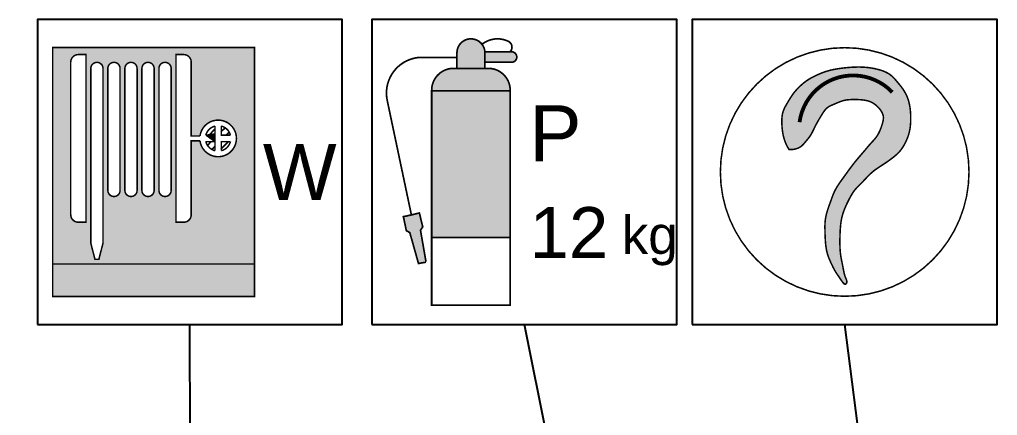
# Model space of a CAD drawing. Header units: millimetres. Extents: x 1084702 to 1166801, y 36632 to 124519.
# Drawn here: x 1107413 to 1110620, y 67891 to 69189 of the extents above; entities that cross this region are included whole.
import ezdxf
from ezdxf.enums import TextEntityAlignment as Align

# ---------------------------------------------------------------- set-up
doc = ezdxf.new("R2010")
doc.units = ezdxf.units.MM
doc.header["$LTSCALE"] = 250
doc.layers.get('0').update_dxf_attribs({"color": 255})
for name, color, linetype in [('%posline', 240, 'Continuous'), ('%symbol', 1, 'Continuous'), ('SAFECO1', 10, 'Continuous'), ('SAFECO3', 80, 'Continuous'), ('SAFECO7', 255, 'Continuous'), ('SAFETX1', 1, 'Continuous')]:
    doc.layers.add(name, color=color, linetype=linetype)
doc.styles.add('ROMANS', font='ROMANS.shx', dxfattribs={"height": 100})
doc.styles.add('SYMBOL TXT', font='arial.ttf')
doc.dimstyles.new('dott', dxfattribs={"dimscale": 100, "dimtxt": 150, "dimasz": 0.01, "dimexe": 0.5, "dimexo": 1, "dimgap": 1, "dimtad": 1, "dimdsep": 46, "dimtxsty": 'ROMANS', "dimcen": 1.5, "dimclrd": 1, "dimclre": 1, "dimclrt": 2, "dimazin": 2, "dimtfac": 1, "dimtmove": 2, "dimatfit": 3, "dimldrblk": 'DOT', "dimfxl": 1, "dimtvp": 100, "dimtolj": 1, "dimarcsym": 0})

# ---------------------------------------------------------------- blocks, each defined once
blk = doc.blocks.new('A.2.27W_SYMB')
at = {"layer": 'SAFECO1'}
h = blk.add_hatch(color=256, dxfattribs=at)
h.dxf.hatch_style = 1
h.paths.add_polyline_path([(-539.7079963860451, 237.6954822414264), (254.7395207356894, 237.6954822414264), (254.7395207356894, 1090.216415280112), (-539.7079963860451, 1090.216415280112)])
edge = h.paths.add_edge_path(flags=16)
edge.add_line((-373.3061023849295, 256.2506371266936), (-357.7186346448725, 256.2506371266791))
edge.add_line((-357.7186346448725, 256.2506371266791), (-341.512368514901, 320.2743861549534))
edge.add_line((-341.512368514901, 320.2743861549534), (-341.512368514901, 1007.470346858056))
edge.add_arc((-365.512368514901, 1007.470346858056), 24, 0, 180)
edge.add_line((-389.512368514901, 1007.470346858056), (-389.512368514901, 320.2743861549534))
edge.add_line((-389.512368514901, 320.2743861549534), (-373.3061023849295, 256.2506371266936))
edge = h.paths.add_edge_path(flags=16)
edge.add_line((-468.5633588669298, 432.1506031731114), (-468.5633588669298, 1032.150603173111))
edge.add_arc((-438.5633588669298, 1032.150603173111), 30, 90, 180, ccw=False)
edge.add_line((-438.5633588669298, 1062.150603173111), (-408.5633588669298, 1062.150603173111))
edge.add_line((-408.5633588669298, 1062.150603173111), (-408.5633588669298, 402.1506031731114))
edge.add_line((-408.5633588669298, 402.1506031731114), (-438.5633588669298, 402.1506031731114))
edge.add_arc((-438.5633588669298, 432.1506031731114), 30, 180, 270, ccw=False)
edge = h.paths.add_edge_path(flags=16)
edge.add_line((-207.4103878108435, 527.4703468580556), (-207.4103878108435, 1007.470346858056))
edge.add_arc((-231.4103878108435, 1007.470346858056), 24, 0, 180)
edge.add_line((-255.4103878108435, 1007.470346858056), (-255.4103878108435, 527.4703468580556))
edge.add_arc((-231.4103878108435, 527.4703468580556), 24, 180, 360)
edge = h.paths.add_edge_path(flags=16)
edge.add_line((-140.3593974588148, 527.4703468580556), (-140.3593974588148, 1007.470346858056))
edge.add_arc((-164.3593974588148, 1007.470346858056), 24, 0, 180)
edge.add_line((-188.3593974588148, 1007.470346858056), (-188.3593974588148, 527.4703468580556))
edge.add_arc((-164.3593974588148, 527.4703468580556), 24, 180, 360)
edge = h.paths.add_edge_path(flags=16)
edge.add_line((-54.25741675475001, 402.1506031731114), (-24.25741675475001, 402.1506031731114))
edge.add_arc((-24.25741675475001, 432.1506031731114), 30, 270, 360)
edge.add_line((5.742583245249989, 432.1506031731114), (5.742583245249989, 722.5506031731056))
edge.add_line((5.742583245249989, 722.5506031731056), (40.2377532294413, 722.5506031731056))
edge.add_arc((111.5948832165523, 732.1506031731042), 71.99999999997769, 187.6622556607673, 532.3377443392328)
edge.add_line((40.23775322944857, 741.7506031731027), (5.742583245257265, 741.7506031731027))
edge.add_line((5.742583245249989, 741.7506031731027), (5.742583245249989, 1032.150603173111))
edge.add_arc((-24.25741675475001, 1032.150603173111), 30, 0, 90)
edge.add_line((-24.25741675475001, 1062.150603173111), (-54.25741675475001, 1062.150603173111))
edge.add_line((-54.25741675475001, 1062.150603173111), (-54.25741675475001, 402.1506031731114))
edge = h.paths.add_edge_path(flags=16)
edge.add_line((-274.4613781628723, 527.4703468580556), (-274.4613781628723, 1007.470346858056))
edge.add_arc((-298.4613781628723, 1007.470346858056), 24, 0, 180)
edge.add_line((-322.4613781628723, 1007.470346858056), (-322.4613781628723, 527.4703468580556))
edge.add_arc((-298.4613781628723, 527.4703468580556), 24, 180, 360)
edge = h.paths.add_edge_path(flags=16)
edge.add_line((-121.3084071067715, 1007.470346858056), (-121.308407106786, 527.4703468580556))
edge.add_arc((-97.30840710677876, 527.4703468580556), 24.00000000000728, 180, 360)
edge.add_line((-73.30840710677148, 527.4703468580556), (-73.30840710678604, 1007.470346858056))
edge.add_arc((-97.30840710677876, 1007.470346858056), 23.99999999999272, 0, 180)
at = {"layer": 'SAFECO3'}
h = blk.add_hatch(color=256, dxfattribs=at)
h.dxf.hatch_style = 1
h.paths.add_polyline_path([(-539.7079963860451, 237.6954822414264), (-539.7079963860451, 109.783584719873), (254.7395207356894, 109.783584719873), (254.7395207356894, 237.6954822414264)])
at = {"layer": 'SAFECO7'}
h = blk.add_hatch(dxfattribs=at)
h.set_pattern_fill('_USER', color=256, scale=23.99999999999999, angle=45, pattern_type=0)
h.set_pattern_definition([(44.99999999999999, (-6674.275450760673, -55859.61353550963), (-16.97056274847714, 16.97056274847714), [])])
edge = h.paths.add_edge_path()
edge.add_line((124.0266288888233, 683.6570153517823), (124.0266288888233, 719.5321191786788))
edge.add_line((124.0266288888233, 719.5321191786788), (160.0402155193733, 719.5321191786788))
edge.add_arc((111.5948832165814, 732.1506031731187), 50.06172550206615, 284.3786145524792, 345.4006422313202, ccw=False)
edge = h.paths.add_edge_path()
edge.add_arc((111.5948832155118, 732.1506031741665), 50.06172550120591, 14.59935776733511, 75.62138544599364)
edge.add_line((124.0266288888233, 780.6441909943387), (124.0266288888233, 744.769087167515))
edge.add_line((124.0266288888233, 744.769087167515), (160.040215517758, 744.769087167253))
edge = h.paths.add_edge_path()
edge.add_arc((111.5948832165741, 732.1506031730969), 50.06172550035954, 104.3786145526682, 165.4006422311458)
edge.add_line((63.149550915492, 744.769087167253), (99.16313754435396, 744.769087167515))
edge.add_line((99.16313754435396, 744.769087167515), (99.16313754461589, 780.644190992738))
edge = h.paths.add_edge_path()
edge.add_arc((111.5948832155045, 732.1506031741737), 50.061725501212, 194.599357770189, 255.62138544884579, ccw=False)
edge.add_line((63.14955091389129, 719.5321191786788), (99.16313754435396, 719.5321191786788))
edge.add_line((99.16313754435396, 719.5321191786788), (99.16313754461589, 683.657015353383))
at = {"layer": 'SAFECO7', "lineweight": -3}
blk.add_lwpolyline([(-600, 0), (600, 0), (600, 1200), (-600, 1200)], close=True, dxfattribs=at)
at = {"layer": 'SAFECO7', "const_width": 5.999999999999997}
for points in [[(-539.7079963860451, 237.6954822414264), (254.7395207356894, 237.6954822414264), (254.7395207356894, 1090.216415280112), (-539.7079963860451, 1090.216415280112)], [(254.7395207356894, 109.783584719873), (254.7395207356894, 237.6954822414264), (-539.7079963860451, 237.6954822414264), (-539.7079963860451, 109.783584719873)]]:
    blk.add_lwpolyline(points, close=True, dxfattribs=at)
for points in [[(-468.5633588669298, 432.1506031731114), (-468.5633588669298, 1032.150603173111, -0.414213562373095), (-438.5633588669298, 1062.150603173111), (-408.5633588669298, 1062.150603173111), (-408.5633588669298, 402.1506031731114), (-438.5633588669298, 402.1506031731114, -0.414213562373095)], [(-54.25741675475001, 402.1506031731114), (-24.25741675475001, 402.1506031731114, 0.414213562373095), (5.742583245249989, 432.1506031731114), (5.742583245249989, 722.5506031731056), (40.23775322944857, 722.5506031731056, 14.93303437365687), (40.23775322944857, 741.7506031731027), (5.742583245249989, 741.7506031731027), (5.742583245249989, 1032.150603173111, 0.414213562373095), (-24.25741675475001, 1062.150603173111), (-54.25741675475001, 1062.150603173111)], [(-373.3061023849295, 256.2506371266936), (-357.7186346448725, 256.2506371266791), (-341.512368514901, 320.2743861549534), (-341.512368514901, 1007.470346858056, 0.9999999999999999), (-389.512368514901, 1007.470346858056), (-389.512368514901, 320.2743861549534)], [(-274.4613781628723, 527.4703468580556), (-274.4613781628723, 1007.470346858056, 0.9999999999999999), (-322.4613781628723, 1007.470346858056), (-322.4613781628723, 527.4703468580556, 0.9999999999999999)], [(-207.4103878108435, 527.4703468580556), (-207.4103878108435, 1007.470346858056, 0.9999999999999999), (-255.4103878108435, 1007.470346858056), (-255.4103878108435, 527.4703468580556, 0.9999999999999999)], [(-140.3593974588148, 527.4703468580556), (-140.3593974588148, 1007.470346858056, 0.9999999999999999), (-188.3593974588148, 1007.470346858056), (-188.3593974588148, 527.4703468580556, 0.9999999999999999)], [(-121.3084071067715, 1007.470346858056), (-121.308407106786, 527.4703468580556, 0.9999999999999999), (-73.30840710677148, 527.4703468580556), (-73.30840710678604, 1007.470346858056, 0.9999999999999999)], [(99.16313754461589, 780.644190992738, 0.272734552372439), (63.149550915492, 744.769087167253), (99.16313754435396, 744.769087167515)], [(160.040215517758, 744.769087167253, 0.2727345523732877), (124.0266288888233, 780.6441909943387), (124.0266288888233, 744.769087167515)], [(99.16313754461589, 683.657015353383, -0.2727345523732794), (63.14955091389129, 719.5321191786788), (99.16313754435396, 719.5321191786788)], [(124.0266288888233, 683.6570153517823), (124.0266288888233, 719.5321191786788), (160.0402155193733, 719.5321191786788, -0.272734552374143)]]:
    blk.add_lwpolyline(points, format="xyb", close=True, dxfattribs=at)
at = {"layer": 'SAFECO7', "style": 'SYMBOL TXT'}
blk.add_text('W', height=220, dxfattribs=at).set_placement((432.8524325781618, 600), align=Align.MIDDLE_CENTER)
at = {"layer": 'SAFETX1', "style": 'SYMBOL TXT'}
blk.add_attdef('LENGTH', text='', height=200, dxfattribs=at).set_placement((745.6670587044209, 600), align=Align.MIDDLE_LEFT)
blk = doc.blocks.new('A.2.28P_SYMB')
at = {"layer": 'SAFECO1'}
h = blk.add_hatch(color=256, dxfattribs=at)
h.dxf.hatch_style = 1
h.paths.add_polyline_path([(-136.98573711887, 1007.763643413491), (-284.2340509355417, 1007.763643413491, 0.4030936584681062), (-365.1093429332832, 919.9768383659684), (-56.11044512109947, 919.9768383659684, 0.4030936584681056)])
h.paths.add_polyline_path([(-56.11044512109947, 919.9768383659684), (-365.1093429332832, 919.9768383659684), (-365.1093429332832, 341.7894338526385), (-56.11044512109947, 341.7894338526385)])
at = {"layer": 'SAFECO7'}
h = blk.add_hatch(color=256, dxfattribs=at)
h.dxf.hatch_style = 1
h.paths.add_polyline_path([(-50.91328311906545, 1073.204014953371), (-155.7842533717339, 1073.204014953371, -0.01851917549497845), (-155.6335192621918, 1069.135734109805), (-155.6335192621918, 1031.748305933521), (-50.91328311906545, 1031.748305933521, 1)])
h.paths.add_polyline_path([(-155.6335192621918, 1069.135734109805, 1), (-265.5862687922199, 1069.135734109805), (-265.5862687922199, 1007.763643413491), (-155.6335192621918, 1007.763643413491)])
h.paths.add_polyline_path([(-400.278349699307, 383.8385345074785), (-409.129117606557, 370.687012244467), (-387.2407776219479, 244.965728420153), (-417.0024106847704, 239.7841654965159), (-451.1629204739875, 361.1379463897174), (-464.8271326379327, 369.1746084033075), (-476.4818909197929, 424.2258354403893), (-444.911766650097, 430.9094678877445), (-413.5526307697291, 438.5218450415123)])
at = {"layer": 'SAFECO7', "lineweight": -3}
blk.add_lwpolyline([(-600, 0), (600, 0), (600, 1200), (-600, 1200)], close=True, dxfattribs=at)
at = {"layer": 'SAFECO7', "const_width": 6.677909938335969}
for points in [[(-155.6335192621918, 1007.763643413462), (-155.6335192621918, 1069.135734109776, 0.9999999999999999), (-265.5862687922199, 1069.135734109776), (-265.5862687922199, 1007.763643413462)], [(-167.3499420821026, 1103.061805795296), (-157.9350127240468, 1108.993691496929, -0.2580867421388752), (-63.56318243607529, 1114.385633332233, -0.5132555327209466), (-56.31046597016393, 1073.204014953342)], [(-444.911766650097, 430.9094678877445), (-539.9858602389286, 881.4410975569481, -0.4522246162348958), (-413.3046625163406, 1051.080306839576), (-265.5862687922199, 1051.080306839576)], [(-155.7842533717339, 1073.204014953342), (-50.91328311906545, 1073.204014953342, -0.9999999999999999), (-50.91328311906545, 1031.748305933492), (-155.6335192621918, 1031.748305933492)]]:
    blk.add_lwpolyline(points, format="xyb", dxfattribs=at)
blk.add_lwpolyline([(-136.98573711887, 1007.763643413462), (-284.2340509355417, 1007.763643413462, 0.4030936584681064), (-365.1093429332832, 919.9768383659393), (-56.11044512109947, 919.9768383659393, 0.4030936584681064)], format="xyb", close=True, dxfattribs=at)
blk.add_lwpolyline([(-56.11044512109947, 75.88789112518134), (-365.1093429332832, 75.88789112518134), (-365.1093429332832, 919.9768383659684), (-56.11044512109947, 919.9768383659684)], close=True, dxfattribs=at)
for points in [[(-387.5053195864893, 246.4851929127035), (-409.129117606557, 370.687012244467), (-400.278349699307, 383.8385345074785), (-413.5526307697291, 438.5218450415123), (-444.911766650097, 430.9094678877445), (-476.4818909197929, 424.2258354403893), (-464.8271326379327, 369.1746084033075), (-451.1629204739875, 361.1379463897174), (-417.0024106847704, 239.7841654965159), (-387.2407776219479, 244.965728420153)], [(-56.11044512109947, 341.7894338526385), (-365.1093429332832, 341.7894338526385)]]:
    blk.add_lwpolyline(points, dxfattribs=at)
at = {"layer": 'SAFECO7', "style": 'SYMBOL TXT'}
for s, height, p in [('P', 220, (19.63146323064575, 576.3211384304159)), ('kg', 150, (382.3290356016369, 231.8033425537578))]:
    blk.add_text(s, height=height, dxfattribs=at).set_placement(p, align=Align.BOTTOM_LEFT)
blk.add_attdef('CAP.', text='', height=200, dxfattribs=at).set_placement((19.63146323064575, 201.7543019641889), align=Align.BOTTOM_LEFT)
blk = doc.blocks.new('A.2.41_SYMB')
at = {"layer": 'SAFECO1'}
h = blk.add_hatch(color=256, dxfattribs=at)
h.dxf.hatch_style = 1
h.paths.add_polyline_path([(-219.576163367863, 688.8245201347308), (-226.4549092091911, 701.0551527342177), (-232.0208235171158, 712.9196200525766), (-236.4265611320443, 724.3963830024586), (-239.8247768945002, 735.4639024965436), (-242.3681256450072, 746.100639447468), (-244.2092622240016, 756.2850547678827), (-245.5008414720069, 765.9956093704386), (-246.3955182293721, 775.2107641678158), (-247.0190082478512, 783.917356389924), (-247.3892709232459, 792.1357285358099), (-247.4973265625304, 799.8945994217502), (-247.3341954727366, 807.2226878640795), (-246.8908979607804, 814.1487126790889), (-246.1584543337522, 820.7013926830696), (-245.1278848985094, 826.9094466923416), (-243.7902099621424, 832.8015935232106), (-242.1439329074637, 838.4089452321932), (-240.2174894207565, 843.7721868366934), (-238.0467982642585, 848.9343965943699), (-235.667778200208, 853.9386527628376), (-233.1163479907555, 858.8280335997406), (-230.4284263981099, 863.6456173626793), (-227.6399321844801, 868.4344823093415), (-224.7867841120751, 873.2377066973131), (-221.8959212533664, 878.0881975287484), (-218.9583639219054, 882.9781767837703), (-215.9561527414771, 887.8896951869392), (-212.8713283360121, 892.8048034628882), (-209.6859313292662, 897.7055523362214), (-206.3820023451117, 902.5739925315283), (-202.9415820073918, 907.392174773413), (-199.3467109398916, 912.1421497865231), (-195.5872121670982, 916.8065666056646), (-191.6840383158997, 921.3704675069457), (-187.6659244137991, 925.8194930766331), (-183.5616054883867, 930.139283901095), (-179.3998165670782, 934.3154805666127), (-175.2092926774931, 938.3337236595253), (-171.018768847076, 942.1796537661139), (-166.8569801033882, 945.8389114727324), (-162.7424844835768, 949.3031204556464), (-158.6531320634531, 952.5878367509576), (-154.5565959283267, 955.7145994847087), (-150.4205491636822, 958.7049477829569), (-146.2126648549456, 961.5804207717447), (-141.9006160873978, 964.3625575771439), (-137.4520759466104, 967.0728973251971), (-132.8347175178642, 969.7329791419179), (-128.0275881694106, 972.3589573709905), (-123.0552324003365, 974.9454472262732), (-117.9535689926415, 977.4816791391786), (-112.7585167282377, 979.9568835411774), (-107.5059943890665, 982.3602908636967), (-102.2319207570399, 984.6811315382074), (-96.97221461412846, 986.9086359961366), (-91.76279474221519, 989.0320346689405), (-86.62281782639911, 991.0435495348647), (-81.50439216388622, 992.9473687594727), (-76.34286395521485, 994.7506720551319), (-71.07357940071961, 996.4606391342095), (-65.63188470085151, 998.0844497090875), (-59.95312605597428, 999.6292834921333), (-53.97264966656803, 1001.1023201957), (-47.62580173299648, 1002.510739532183), (-40.87007837009151, 1003.859327976461), (-33.75157535009203, 1005.14329905367), (-26.33853835967602, 1006.355473051386), (-18.69921308552148, 1007.488670257269), (-10.90184521427727, 1008.535710958939), (-3.01468043258501, 1009.489415444055), (4.894035572862776, 1010.342604000194), (12.75605711546086, 1011.088096915031), (20.51511143744574, 1011.719312787376), (28.1628174969519, 1012.23206346092), (35.7027671810647, 1012.622759090504), (43.13855237688404, 1012.887809831038), (50.47376497139339, 1013.023625837362), (57.71199685173633, 1013.02661726439), (64.8568399049982, 1012.893194266959), (71.91188601820613, 1012.619766999938), (78.8819243691978, 1012.202745615461), (85.7765332988638, 1011.638540254586), (92.6064884388179, 1010.923561055577), (99.38256542067393, 1010.054218156729), (106.1155398760166, 1009.026921696335), (112.8161874365469, 1007.838081812646), (119.4952837338205, 1006.484108643985), (126.1636043994513, 1004.961412328616), (132.8223467259086, 1003.264608079509), (139.4343946486479, 1001.381131408314), (145.9530537640239, 999.2966229013255), (152.3316296683188, 996.9967231448827), (158.5234279578726, 994.4670727253106), (164.4817542290257, 991.6933122288756), (170.1599140780454, 988.6610822419607), (175.5112131012429, 985.3560233508615), (180.5003311711189, 981.7781355583284), (185.1374452648743, 977.9848565329448), (189.4441066358995, 974.0479833596619), (193.4418665375852, 970.0393131235178), (197.1522762232125, 966.030642909478), (200.5968869462376, 962.0937698025518), (203.7972499599855, 958.3004908877483), (206.7749165178684, 954.7226032500621), (209.5544311075355, 951.4073733025143), (212.1723111538449, 948.3039447703777), (214.6680673159426, 945.3369307068933), (217.0812102529162, 942.4309441654041), (219.4512506239844, 939.5105981991655), (221.8176990882203, 936.500505861477), (224.2200663047843, 933.3252802056086), (226.6978629328369, 929.9095342848887), (229.2774294150659, 926.1928388820816), (231.9324253285013, 922.1745956979285), (234.623340033766, 917.869164162752), (237.3106628914029, 913.2909037067875), (239.9548832620203, 908.4541737603431), (242.5164905062193, 903.373333753625), (244.9559739845936, 898.0627431169851), (247.2338230577298, 892.5367612806149), (249.3177108356904, 886.807354435543), (251.2040454265079, 880.8769158155046), (252.8964186876256, 874.7454454149847), (254.3984224765445, 868.4129432284535), (255.7136486506788, 861.8794092503958), (256.8456890675589, 855.1448434752383), (257.7981355846277, 848.2092458974948), (258.5745800593868, 841.0726165116212), (259.1780157063622, 833.7457248741848), (259.6090411685, 826.2824187901861), (259.8676564457855, 818.7473156267224), (259.9538615382044, 811.2050327508769), (259.8676564457855, 803.7201875297615), (259.6090411685, 796.3573973304738), (259.1780157063622, 789.1812795201113), (258.5745800593868, 782.256451465757), (257.7981355846277, 775.6295812655735), (256.8456890675589, 769.2755399419257), (255.7136486506788, 763.151249248258), (254.3984224765445, 757.2136309379857), (252.8964186876256, 751.4196067644953), (251.2040454265079, 745.7260984812747), (249.3177108356904, 740.0900278417103), (247.2338230577298, 734.4683165992319), (244.9529807519575, 728.8322459237388), (242.492544645007, 723.210534650847), (239.874065980468, 717.6462610326998), (237.1190960018139, 712.1825033213681), (234.2491859525107, 706.8623397689953), (231.285887076112, 701.7288486276375), (228.2507506161055, 696.8251081494236), (225.1653278160375, 692.1941965864535), (222.0415915850899, 687.8630378472299), (218.853201495338, 683.7939384657511), (215.5642387846019, 679.933050632404), (212.1387846907019, 676.2265265376191), (208.5409204513999, 672.620518371783), (204.734727304487, 669.0611783252971), (200.6842864878126, 665.4946585885482), (196.3536792391678, 661.8671113519813), (191.7195583649154, 658.137851602718), (186.8088629457343, 654.3188455151976), (181.661103630875, 650.4352220605942), (176.3157910696827, 646.5121102100529), (170.8124359114154, 642.5746389347769), (165.1905488052871, 638.6479372059403), (159.4896404006431, 634.7571339947026), (153.7492213467194, 630.9273582722672), (148.0052104172355, 627.1729694495298), (142.2791588836408, 623.4652486964042), (136.5890261418535, 619.7647076224675), (130.952771587763, 616.0318578372971), (125.3883546172874, 612.2272109505866), (119.9137346262869, 608.311278571884), (114.5468710107089, 604.2445723108103), (109.3057231664134, 599.9876037770009), (104.2034613148135, 595.5164406142867), (99.23409897901001, 590.8693746035715), (94.38686050771503, 586.1002535599546), (89.65097024956776, 581.262925298608), (85.01565255320747, 576.4112376346166), (80.47013176725159, 571.5990383831377), (76.00363224040484, 566.8801753593289), (71.60537832128466, 562.3084963782312), (67.26878488852526, 557.9210966011597), (63.00402894068975, 553.6880605737097), (58.82547800635803, 549.5627201875614), (54.74749961405178, 545.4984073344385), (50.78446129241638, 541.448453906065), (46.95073056989349, 537.3661917941499), (43.26067497515032, 533.2049528903881), (39.72866203667945, 528.9180690865032), (36.3642701068602, 524.4708384559344), (33.15792083335691, 519.8764237992145), (30.09524668758968, 515.159954098548), (27.16188014098589, 510.3465583361831), (24.34345366500202, 505.4613654943387), (21.6255997310509, 500.529504555263), (18.99395081060356, 495.5761045012041), (16.43413937510923, 490.6262943143811), (13.93479113353533, 485.6992198861699), (11.4965047453079, 480.7900947444141), (9.122872107313015, 475.8881493260851), (6.817485116538592, 470.9826140681544), (4.58393566988525, 466.0627194076078), (2.425815664289985, 461.1176957814168), (0.3467169967043446, 456.1367736265383), (-1.649768435891019, 451.1091833799874), (-3.559450095344801, 446.0217622421478), (-5.375742878386518, 440.8517744673591), (-7.091463040407689, 435.574091073373), (-8.699426836887142, 430.1635830779269), (-10.19245052331826, 424.5951214988163), (-11.5633503551071, 418.8435773537931), (-12.80494258773979, 412.8838216606237), (-13.9100434766151, 406.6907254370599), (-14.87446250660287, 400.2451427926717), (-15.70598207996227, 393.5518602042284), (-16.41537782826344, 386.6216472402739), (-17.01342538319295, 379.4652734693518), (-17.51090037630638, 372.093508460006), (-17.91857843927573, 364.5171217808529), (-18.24723520367115, 356.7468830003927), (-18.50764630115009, 348.7935616871837), (-18.70639683991612, 340.6775003513467), (-18.83330983456108, 332.4573332690779), (-18.874017776252, 324.2012676581362), (-18.81415315612685, 315.9775107362802), (-18.63934846541088, 307.8542697212397), (-18.33523619526386, 299.8997518307879), (-17.88744883681647, 292.1821642826835), (-17.28161888129398, 284.7697142946272), (-16.51056257424352, 277.7114631995355), (-15.59583117897273, 270.9798887905636), (-14.56615971304564, 264.5283229760535), (-13.45028319416451, 258.31009766426), (-12.27693664000253, 252.2785447635251), (-11.07485506814555, 246.3869961821329), (-9.872773496317677, 240.5887838283525), (-8.699426942155696, 234.8372396105406), (-7.575768022645207, 229.1018497759505), (-6.491619752458064, 223.4167179279611), (-5.429022745462134, 217.8321020089352), (-4.370017615699908, 212.3982599611772), (-3.296644977090182, 207.1654497271229), (-2.190945443639066, 202.1839292490477), (-1.03495962931629, 197.5039564693579), (0.1892718519666232, 193.175789330402), (1.487735462214914, 189.2347280542599), (2.818525967275491, 185.6562419818656), (4.127765209093923, 182.4008427338704), (5.361575029593951, 179.4290419309837), (6.466077270641108, 176.7013511938712), (7.387393774144584, 174.1782821431843), (8.071646382020845, 171.8203463996178), (8.464956936135422, 169.5880555838376), (8.529012079670792, 167.4550841095916), (8.287757660611533, 165.4477575631172), (7.78070432824461, 163.6055643237487), (7.047362731900648, 161.9679927708203), (6.127243520808406, 160.5745312836516), (5.059857344211196, 159.4646682415914), (3.884714851417812, 158.6778920239303), (2.641326691722497, 158.2536910100316), (1.362618406157708, 158.2195874039171), (0.05517510291247163, 158.5552387083881), (-1.281003217969555, 159.2283362509916), (-2.645916556495649, 160.2065713591874), (-4.039564912673086, 161.4576353605225), (-5.461948286538245, 162.949219582486), (-6.913066678025643, 164.6490153526247), (-8.39292008717166, 166.5247139984131), (-9.90270580802462, 168.5481950064714), (-11.44841031078249, 170.7080904998002), (-13.03721735980071, 172.9972207604878), (-14.67631071926735, 175.4084060706664), (-16.37287415353057, 177.9344667124096), (-18.13409142685123, 180.5682229678205), (-19.96714630349015, 183.3024951189873), (-21.87922254775185, 186.1301034480421), (-23.87331339559751, 189.0450648576225), (-25.93564996949863, 192.0461827327235), (-28.04827286384534, 195.1334570788604), (-30.19322267270763, 198.3068879015336), (-32.35253999044653, 201.5664752063167), (-34.50826541121205, 204.9122189987102), (-36.64243952927063, 208.3441192842583), (-38.73710293887416, 211.862176068491), (-40.77848676257418, 215.4651927372761), (-42.76958423631731, 219.1471861978789), (-44.7175791244008, 222.9009767379757), (-46.62965519103454, 226.719384645141), (-48.51299620058853, 230.5952302070364), (-50.37478591728723, 234.5213337113091), (-52.22220810545696, 238.4905154455628), (-54.06244652930764, 242.49559569743), (-55.89909307431662, 246.5323863013618), (-57.72137211050722, 250.6086652790982), (-59.51491612904647, 254.7352021991828), (-61.26535762110143, 258.922766630174), (-62.95832907783915, 263.1821281406446), (-64.5794629904558, 267.5240562991239), (-66.11439185010386, 271.9593206741847), (-67.54874814796494, 276.4986908343853), (-68.87115760621964, 281.1547312736075), (-70.08221887107356, 285.9471861870261), (-71.18552381973132, 290.8975946951978), (-72.18466432936839, 296.0274959186208), (-73.08323227724759, 301.3584289778082), (-73.88481954051531, 306.9119329933164), (-74.59301799646346, 312.7095470856439), (-75.21141952218022, 318.7728103753179), (-75.74421464119223, 325.1059110223578), (-76.19798846161575, 331.6436333447637), (-76.5799247379473, 338.3034107000713), (-76.89720722453785, 345.002676445758), (-77.15701967579662, 351.6588639393303), (-77.366545846191, 358.189406538324), (-77.5329694901011, 364.5117376002163), (-77.6634743619652, 370.5432904825138), (-77.76165233892971, 376.2242342847749), (-77.81672778943903, 381.5856810745463), (-77.81433320464566, 386.6814786614414), (-77.74010107570211, 391.5654748550587), (-77.57966389381909, 396.291517464997), (-77.31865415011998, 400.9134543008695), (-76.9427043357864, 405.4851331722602), (-76.43744694208726, 410.0604018887971), (-75.79210633726325, 414.6829370072955), (-75.01027439863537, 419.3557300737011), (-74.09913488052553, 424.0716013811325), (-73.06587153743021, 428.8233712227811), (-71.91766812370042, 433.6038598917803), (-70.66170839374536, 438.4058876813215), (-69.30517610203242, 443.2222748845379), (-67.8552550029417, 448.045841794592), (-66.31972749705892, 452.8724002496019), (-64.70877056987956, 457.7097282676696), (-63.03315985298104, 462.5685954117653), (-61.30367097796989, 467.4597712449468), (-59.53107957646716, 472.3940253302426), (-57.72616128012305, 477.3821272306523), (-55.89969172053679, 482.4348465092335), (-54.06244652930764, 487.5629527289711), (-52.21682028964278, 492.7748222164082), (-50.33168339083204, 498.0692583518539), (-48.36752517372952, 503.4426712791465), (-46.28483497921843, 508.8914711420948), (-44.04410214815289, 514.4120680844935), (-41.6058160213579, 520.0008722501952), (-38.93046593974577, 525.65429378298), (-35.97854124417063, 531.3687428267003), (-32.72789201856358, 537.1346464360831), (-29.22581131944753, 542.918499309817), (-25.53695294636418, 548.6808130574937), (-21.7259706989571, 554.382099288734), (-17.85751837675343, 559.9828696131444), (-13.99624977933127, 565.4436356403312), (-10.20681870635599, 570.7249089799152), (-6.553878957347479, 575.7872012414591), (-3.084723592117371, 580.6053834492632), (0.2227972889959347, 585.2117642858939), (3.408194325340446, 589.6530118486116), (6.510978156307829, 593.9757942346478), (9.570659421362507, 598.2267795411899), (12.62674875985249, 602.4526358654839), (15.71875681119855, 606.7000313048047), (18.88619421484327, 611.0156339563255), (22.16019056828372, 615.434744047685), (25.53835130152584, 619.9471903279773), (29.0099008026591, 624.5314336766751), (32.5640634598094, 629.1659349732363), (36.19006366110989, 633.8291550971771), (39.87712579465006, 638.4995549279556), (43.6144742485485, 643.1555953450588), (47.39133341092383, 647.7757372279593), (51.19453307849471, 652.3402363832865), (55.00132468246738, 656.8365283264138), (58.7865650626627, 661.2538434998132), (62.52511105890153, 665.5814123460004), (66.19181951106293, 669.808465307462), (69.7615472588368, 673.9242328267137), (73.20915114216041, 677.9179453462712), (76.50948800079641, 681.7788333086355), (79.64819031278603, 685.5021102434839), (82.65399310889188, 689.1069220292702), (85.56640705818427, 692.6183976316825), (88.42494282967527, 696.061666016336), (91.26911109231878, 699.4618561488751), (94.13842251512688, 702.8440969949443), (97.07238776714075, 706.2335175202461), (100.1105175173288, 709.6552466903522), (103.2779549193219, 713.1302253109461), (106.5423730651091, 716.6626415475621), (109.8570775312546, 720.2524954057153), (113.175373894308, 723.89978689095), (116.4505677309062, 727.6045160087815), (119.6359646175988, 731.366682764783), (122.6848701309646, 735.1862871644262), (125.5505898475822, 739.0633292132698), (128.1972049805918, 742.995415681231), (130.6318992893794, 746.9705803957622), (132.8726321697759, 750.974463948718), (134.9373630176997, 754.9927069319383), (136.8440512290981, 759.010949937292), (138.6106561998313, 763.01483355659), (140.2551373258175, 766.9899983817158), (141.7954540029168, 770.922085004524), (143.2459737481913, 774.7973323225015), (144.6066965633363, 778.6043724559131), (145.8740305710817, 782.3324358306418), (147.0443838942738, 785.9707528726431), (148.1141646556498, 789.5085540078144), (149.0797809780343, 792.9350696620677), (149.9376409842516, 796.2395302613295), (150.68415279701, 799.4111662314826), (151.31452724681, 802.4445927827473), (151.8191859943327, 805.3559642624459), (152.1873534080005, 808.166819802107), (152.4082538562361, 810.8986985333613), (152.4711117073603, 813.5731395877519), (152.3651513297518, 816.211682096895), (152.0795970918043, 818.8358651923481), (151.6036733619403, 821.4672280056984), (150.9301963857142, 824.1225231945573), (150.0663499174698, 826.7993575205182), (149.0229095889372, 829.4905512711994), (147.8106510317011, 832.188924734277), (146.4403498773463, 834.88729819734), (144.9227817575156, 837.5784919480502), (143.268722303852, 840.2553262740112), (141.4889471479401, 842.9106214628555), (139.5924359811761, 845.5377961134218), (137.5809847339406, 848.1326620694017), (135.4545933963527, 850.6916294856346), (133.2132619585173, 853.2111085170036), (130.8569904106262, 855.6875093183917), (128.3857787428133, 858.1172420446674), (125.7996269451687, 860.4967168506992), (123.0985350078263, 862.8223438913701), (120.2813056334853, 865.0887383907102), (117.341952374918, 867.2833358492644), (114.2732914974622, 869.3917768368119), (111.0681392663973, 871.3997019230446), (107.7193119470758, 873.2927516776981), (104.219625804777, 875.056566670537), (100.561897104868, 876.6767874712241), (96.73894211268635, 878.1390546495531), (92.74477437930182, 879.433196942613), (88.57819659920642, 880.5657957571384), (84.23920875266776, 881.5476206671447), (79.72781081992434, 882.3894412467635), (75.04400278125104, 883.1020270700537), (70.18778461695183, 883.6961477111618), (65.15915630725794, 884.1825727441028), (59.95811783242971, 884.5720717429795), (54.59544480932527, 884.8736193528894), (49.12501540093217, 885.0890105028084), (43.61148340687214, 885.2182451927656), (38.11950262670871, 885.2613234227465), (32.71372686006362, 885.2182451927656), (27.45880990647129, 885.0890105028084), (22.41940556556801, 884.8736193528894), (17.66016763691005, 884.5720717429795), (13.22539594763657, 884.1831710534607), (9.077974434854696, 883.7009341860685), (5.160433063298115, 883.1181814229058), (1.415301797707798, 882.4277330460754), (-2.214889397291699, 881.6224093376659), (-5.787610557010339, 880.6950305797945), (-9.360331716699875, 879.6384170545498), (-12.99052291174303, 878.44538904402), (-16.72188531306892, 877.1141516146163), (-20.54304463471635, 875.6644489697937), (-24.42885772635782, 874.1214100973302), (-28.35418143763673, 872.5101639850182), (-32.29387261832017, 870.8558396205917), (-36.22278811805882, 869.1835659918142), (-40.11578478649608, 867.5184720864781), (-43.94771947336267, 865.8856868923467), (-47.69704091050517, 864.2977749051206), (-51.35656535823364, 862.7170426524099), (-54.92270095914137, 861.0932321696891), (-58.39185585576342, 859.3760854925204), (-61.7604381905694, 857.5153446564218), (-65.0248561061162, 855.4607516968972), (-68.18151774493163, 853.1620486495085), (-71.22683124954347, 850.5689775497303), (-74.16079663310666, 847.6456398514274), (-76.99778139128466, 844.4135746815591), (-79.75574489036808, 840.9086805853876), (-82.45264649670571, 837.1668561081751), (-85.10644557652995, 833.2239997951838), (-87.7351014961896, 829.1160101916757), (-90.35657362197526, 824.8787858429132), (-92.98882132014842, 820.5482252941583), (-95.6444161478721, 816.154842309159), (-98.3143784251879, 811.7076115256205), (-100.9843406630389, 807.2101227997482), (-103.63993537231, 802.665965987675), (-106.2667950639443, 798.0787309456355), (-108.8505522488267, 793.4520075297914), (-111.3768394378421, 788.7893855963048), (-113.8312891419628, 784.0944550014246), (-116.205520327494, 779.374993763151), (-118.5150977824815, 774.6555325469963), (-120.7815727504785, 769.9647901803255), (-123.0264964749513, 765.3314854904893), (-125.2714201994531, 760.7843373048818), (-127.5378951674211, 756.3520644508098), (-129.8474726224376, 752.0633857557114), (-132.2217038079689, 747.9470200468932), (-134.6767521566071, 744.022113208368), (-137.2072298575658, 740.2695193505933), (-139.8023612890393, 736.6605196407036), (-142.4513708292798, 733.1663952458039), (-145.1434828564816, 729.7584273329703), (-147.8679217490135, 726.4078970693517), (-150.6139118850115, 723.0860856220388), (-153.3706776427862, 719.7642741581221), (-156.1373210636957, 716.4254108718014), (-158.9524548416957, 713.0991120655381), (-161.8645693338767, 709.8266610689025), (-164.9221548973292, 706.6493412113778), (-168.1737018891145, 703.6084358225489), (-171.6677006663813, 700.7452282319427), (-175.4526415861619, 698.101001769086), (-179.5770150056051, 695.7170397635637), (-184.0677600086492, 693.6304373737803), (-188.8656105868577, 691.861537073928), (-193.8897494586708, 690.4264931670623), (-199.0593593425874, 689.3414599562238), (-204.2936229569896, 688.6225917445117), (-209.5117230203759, 688.2860428349813), (-214.632842251187, 688.347967530688)])
at = {"layer": 'SAFECO7', "lineweight": -3}
blk.add_lwpolyline([(-600, 0), (600, 0), (600, 1200), (-600, 1200)], close=True, dxfattribs=at)
at = {"layer": 'SAFECO7'}
for points, const_width in [([(0, 1089.263603999992, 0.9999999999999999), (0, 110.7363960000075, 0.9999999999999999), (0, 1089.263603999992, 0.9999999999999999)], 5.999999999999997), ([(-177.7567054983519, 795.9432183334575, -0.6067384588920739), (-177.7567054983519, 795.9432183334575, -0.6294325183414501), (187.216984607483, 913.8788207789621, -0.2998616084049701)], 15)]:
    blk.add_lwpolyline(points, format="xyb", dxfattribs=dict(at, const_width=const_width))
at = {"layer": 'SAFECO7', "const_width": 5.999999999999997}
blk.add_lwpolyline([(-219.576163367863, 688.8245201347308), (-226.4549092091911, 701.0551527342177), (-232.0208235171158, 712.9196200525766), (-236.4265611320443, 724.3963830024586), (-239.8247768945002, 735.4639024965436), (-242.3681256450072, 746.100639447468), (-244.2092622240016, 756.2850547678827), (-245.5008414720069, 765.9956093704386), (-246.3955182293721, 775.2107641678158), (-247.0190082478512, 783.917356389924), (-247.3892709232459, 792.1357285358099), (-247.4973265625304, 799.8945994217502), (-247.3341954727366, 807.2226878640795), (-246.8908979607804, 814.1487126790889), (-246.1584543337522, 820.7013926830696), (-245.1278848985094, 826.9094466923416), (-243.7902099621424, 832.8015935232106), (-242.1439329074637, 838.4089452321932), (-240.2174894207565, 843.7721868366934), (-238.0467982642585, 848.9343965943699), (-235.667778200208, 853.9386527628376), (-233.1163479907555, 858.8280335997406), (-230.4284263981099, 863.6456173626793), (-227.6399321844801, 868.4344823093415), (-224.7867841120751, 873.2377066973131), (-221.8959212533664, 878.0881975287484), (-218.9583639219054, 882.9781767837703), (-215.9561527414771, 887.8896951869392), (-212.8713283360121, 892.8048034628882), (-209.6859313292662, 897.7055523362214), (-206.3820023451117, 902.5739925315283), (-202.9415820073918, 907.392174773413), (-199.3467109398916, 912.1421497865231), (-195.5872121670982, 916.8065666056646), (-191.6840383158997, 921.3704675069457), (-187.6659244137991, 925.8194930766331), (-183.5616054883867, 930.139283901095), (-179.3998165670782, 934.3154805666127), (-175.2092926774931, 938.3337236595253), (-171.018768847076, 942.1796537661139), (-166.8569801033882, 945.8389114727324), (-162.7424844835768, 949.3031204556464), (-158.6531320634531, 952.5878367509576), (-154.5565959283267, 955.7145994847087), (-150.4205491636822, 958.7049477829569), (-146.2126648549456, 961.5804207717447), (-141.9006160873978, 964.3625575771439), (-137.4520759466104, 967.0728973251971), (-132.8347175178642, 969.7329791419179), (-128.0275881694106, 972.3589573709905), (-123.0552324003365, 974.9454472262732), (-117.9535689926415, 977.4816791391786), (-112.7585167282377, 979.9568835411774), (-107.5059943890665, 982.3602908636967), (-102.2319207570399, 984.6811315382074), (-96.97221461412846, 986.9086359961366), (-91.76279474221519, 989.0320346689405), (-86.62281782639911, 991.0435495348647), (-81.50439216388622, 992.9473687594727), (-76.34286395521485, 994.7506720551319), (-71.07357940071961, 996.4606391342095), (-65.63188470085151, 998.0844497090875), (-59.95312605597428, 999.6292834921333), (-53.97264966656803, 1001.1023201957), (-47.62580173299648, 1002.510739532183), (-40.87007837009151, 1003.859327976461), (-33.75157535009203, 1005.14329905367), (-26.33853835967602, 1006.355473051386), (-18.69921308552148, 1007.488670257269), (-10.90184521427727, 1008.535710958939), (-3.01468043258501, 1009.489415444055), (4.894035572862776, 1010.342604000194), (12.75605711546086, 1011.088096915031), (20.51511143744574, 1011.719312787376), (28.1628174969519, 1012.23206346092), (35.7027671810647, 1012.622759090504), (43.13855237688404, 1012.887809831038), (50.47376497139339, 1013.023625837362), (57.71199685173633, 1013.02661726439), (64.8568399049982, 1012.893194266959), (71.91188601820613, 1012.619766999938), (78.8819243691978, 1012.202745615461), (85.7765332988638, 1011.638540254586), (92.6064884388179, 1010.923561055577), (99.38256542067393, 1010.054218156729), (106.1155398760166, 1009.026921696335), (112.8161874365469, 1007.838081812646), (119.4952837338205, 1006.484108643985), (126.1636043994513, 1004.961412328616), (132.8223467259086, 1003.264608079509), (139.4343946486479, 1001.381131408314), (145.9530537640239, 999.2966229013255), (152.3316296683188, 996.9967231448827), (158.5234279578726, 994.4670727253106), (164.4817542290257, 991.6933122288756), (170.1599140780454, 988.6610822419607), (175.5112131012429, 985.3560233508615), (180.5003311711189, 981.7781355583284), (185.1374452648743, 977.9848565329448), (189.4441066358995, 974.0479833596619), (193.4418665375852, 970.0393131235178), (197.1522762232125, 966.030642909478), (200.5968869462376, 962.0937698025518), (203.7972499599855, 958.3004908877483), (206.7749165178684, 954.7226032500621), (209.5544311075355, 951.4073733025143), (212.1723111538449, 948.3039447703777), (214.6680673159426, 945.3369307068933), (217.0812102529162, 942.4309441654041), (219.4512506239844, 939.5105981991655), (221.8176990882203, 936.500505861477), (224.2200663047843, 933.3252802056086), (226.6978629328369, 929.9095342848887), (229.2774294150659, 926.1928388820816), (231.9324253285013, 922.1745956979285), (234.623340033766, 917.869164162752), (237.3106628914029, 913.2909037067875), (239.9548832620203, 908.4541737603431), (242.5164905062193, 903.373333753625), (244.9559739845936, 898.0627431169851), (247.2338230577298, 892.5367612806149), (249.3177108356904, 886.807354435543), (251.2040454265079, 880.8769158155046), (252.8964186876256, 874.7454454149847), (254.3984224765445, 868.4129432284535), (255.7136486506788, 861.8794092503958), (256.8456890675589, 855.1448434752383), (257.7981355846277, 848.2092458974948), (258.5745800593868, 841.0726165116212), (259.1780157063622, 833.7457248741848), (259.6090411685, 826.2824187901861), (259.8676564457855, 818.7473156267224), (259.9538615382044, 811.2050327508769), (259.8676564457855, 803.7201875297615), (259.6090411685, 796.3573973304738), (259.1780157063622, 789.1812795201113), (258.5745800593868, 782.256451465757), (257.7981355846277, 775.6295812655735), (256.8456890675589, 769.2755399419257), (255.7136486506788, 763.151249248258), (254.3984224765445, 757.2136309379857), (252.8964186876256, 751.4196067644953), (251.2040454265079, 745.7260984812747), (249.3177108356904, 740.0900278417103), (247.2338230577298, 734.4683165992319), (244.9529807519575, 728.8322459237388), (242.492544645007, 723.210534650847), (239.874065980468, 717.6462610326998), (237.1190960018139, 712.1825033213681), (234.2491859525107, 706.8623397689953), (231.285887076112, 701.7288486276375), (228.2507506161055, 696.8251081494236), (225.1653278160375, 692.1941965864535), (222.0415915850899, 687.8630378472299), (218.853201495338, 683.7939384657511), (215.5642387846019, 679.933050632404), (212.1387846907019, 676.2265265376191), (208.5409204513999, 672.620518371783), (204.734727304487, 669.0611783252971), (200.6842864878126, 665.4946585885482), (196.3536792391678, 661.8671113519813), (191.7195583649154, 658.137851602718), (186.8088629457343, 654.3188455151976), (181.661103630875, 650.4352220605942), (176.3157910696827, 646.5121102100529), (170.8124359114154, 642.5746389347769), (165.1905488052871, 638.6479372059403), (159.4896404006431, 634.7571339947026), (153.7492213467194, 630.9273582722672), (148.0052104172355, 627.1729694495298), (142.2791588836408, 623.4652486964042), (136.5890261418535, 619.7647076224675), (130.952771587763, 616.0318578372971), (125.3883546172874, 612.2272109505866), (119.9137346262869, 608.311278571884), (114.5468710107089, 604.2445723108103), (109.3057231664134, 599.9876037770009), (104.2034613148135, 595.5164406142867), (99.23409897901001, 590.8693746035715), (94.38686050771503, 586.1002535599546), (89.65097024956776, 581.262925298608), (85.01565255320747, 576.4112376346166), (80.47013176725159, 571.5990383831377), (76.00363224040484, 566.8801753593289), (71.60537832128466, 562.3084963782312), (67.26878488852526, 557.9210966011597), (63.00402894068975, 553.6880605737097), (58.82547800635803, 549.5627201875614), (54.74749961405178, 545.4984073344385), (50.78446129241638, 541.448453906065), (46.95073056989349, 537.3661917941499), (43.26067497515032, 533.2049528903881), (39.72866203667945, 528.9180690865032), (36.3642701068602, 524.4708384559344), (33.15792083335691, 519.8764237992145), (30.09524668758968, 515.159954098548), (27.16188014098589, 510.3465583361831), (24.34345366500202, 505.4613654943387), (21.6255997310509, 500.529504555263), (18.99395081060356, 495.5761045012041), (16.43413937510923, 490.6262943143811), (13.93479113353533, 485.6992198861699), (11.4965047453079, 480.7900947444141), (9.122872107313015, 475.8881493260851), (6.817485116538592, 470.9826140681544), (4.58393566988525, 466.0627194076078), (2.425815664289985, 461.1176957814168), (0.3467169967043446, 456.1367736265383), (-1.649768435891019, 451.1091833799874), (-3.559450095344801, 446.0217622421478), (-5.375742878386518, 440.8517744673591), (-7.091463040407689, 435.574091073373), (-8.699426836887142, 430.1635830779269), (-10.19245052331826, 424.5951214988163), (-11.5633503551071, 418.8435773537931), (-12.80494258773979, 412.8838216606237), (-13.9100434766151, 406.6907254370599), (-14.87446250660287, 400.2451427926717), (-15.70598207996227, 393.5518602042284), (-16.41537782826344, 386.6216472402739), (-17.01342538319295, 379.4652734693518), (-17.51090037630638, 372.093508460006), (-17.91857843927573, 364.5171217808529), (-18.24723520367115, 356.7468830003927), (-18.50764630115009, 348.7935616871837), (-18.70639683991612, 340.6775003513467), (-18.83330983456108, 332.4573332690779), (-18.874017776252, 324.2012676581362), (-18.81415315612685, 315.9775107362802), (-18.63934846541088, 307.8542697212397), (-18.33523619526386, 299.8997518307879), (-17.88744883681647, 292.1821642826835), (-17.28161888129398, 284.7697142946272), (-16.51056257424352, 277.7114631995355), (-15.59583117897273, 270.9798887905636), (-14.56615971304564, 264.5283229760535), (-13.45028319416451, 258.31009766426), (-12.27693664000253, 252.2785447635251), (-11.07485506814555, 246.3869961821329), (-9.872773496317677, 240.5887838283525), (-8.699426942155696, 234.8372396105406), (-7.575768022645207, 229.1018497759505), (-6.491619752458064, 223.4167179279611), (-5.429022745462134, 217.8321020089352), (-4.370017615699908, 212.3982599611772), (-3.296644977090182, 207.1654497271229), (-2.190945443639066, 202.1839292490477), (-1.03495962931629, 197.5039564693579), (0.1892718519666232, 193.175789330402), (1.487735462214914, 189.2347280542599), (2.818525967275491, 185.6562419818656), (4.127765209093923, 182.4008427338704), (5.361575029593951, 179.4290419309837), (6.466077270641108, 176.7013511938712), (7.387393774144584, 174.1782821431843), (8.071646382020845, 171.8203463996178), (8.464956936135422, 169.5880555838376), (8.529012079670792, 167.4550841095916), (8.287757660611533, 165.4477575631172), (7.78070432824461, 163.6055643237487), (7.047362731900648, 161.9679927708203), (6.127243520808406, 160.5745312836516), (5.059857344211196, 159.4646682415914), (3.884714851417812, 158.6778920239303), (2.641326691722497, 158.2536910100316), (1.362618406157708, 158.2195874039171), (0.05517510291247163, 158.5552387083881), (-1.281003217969555, 159.2283362509916), (-2.645916556495649, 160.2065713591874), (-4.039564912673086, 161.4576353605225), (-5.461948286538245, 162.949219582486), (-6.913066678025643, 164.6490153526247), (-8.39292008717166, 166.5247139984131), (-9.90270580802462, 168.5481950064714), (-11.44841031078249, 170.7080904998002), (-13.03721735980071, 172.9972207604878), (-14.67631071926735, 175.4084060706664), (-16.37287415353057, 177.9344667124096), (-18.13409142685123, 180.5682229678205), (-19.96714630349015, 183.3024951189873), (-21.87922254775185, 186.1301034480421), (-23.87331339559751, 189.0450648576225), (-25.93564996949863, 192.0461827327235), (-28.04827286384534, 195.1334570788604), (-30.19322267270763, 198.3068879015336), (-32.35253999044653, 201.5664752063167), (-34.50826541121205, 204.9122189987102), (-36.64243952927063, 208.3441192842583), (-38.73710293887416, 211.862176068491), (-40.77848676257418, 215.4651927372761), (-42.76958423631731, 219.1471861978789), (-44.7175791244008, 222.9009767379757), (-46.62965519103454, 226.719384645141), (-48.51299620058853, 230.5952302070364), (-50.37478591728723, 234.5213337113091), (-52.22220810545696, 238.4905154455628), (-54.06244652930764, 242.49559569743), (-55.89909307431662, 246.5323863013618), (-57.72137211050722, 250.6086652790982), (-59.51491612904647, 254.7352021991828), (-61.26535762110143, 258.922766630174), (-62.95832907783915, 263.1821281406446), (-64.5794629904558, 267.5240562991239), (-66.11439185010386, 271.9593206741847), (-67.54874814796494, 276.4986908343853), (-68.87115760621964, 281.1547312736075), (-70.08221887107356, 285.9471861870261), (-71.18552381973132, 290.8975946951978), (-72.18466432936839, 296.0274959186208), (-73.08323227724759, 301.3584289778082), (-73.88481954051531, 306.9119329933164), (-74.59301799646346, 312.7095470856439), (-75.21141952218022, 318.7728103753179), (-75.74421464119223, 325.1059110223578), (-76.19798846161575, 331.6436333447637), (-76.5799247379473, 338.3034107000713), (-76.89720722453785, 345.002676445758), (-77.15701967579662, 351.6588639393303), (-77.366545846191, 358.189406538324), (-77.5329694901011, 364.5117376002163), (-77.6634743619652, 370.5432904825138), (-77.76165233892971, 376.2242342847749), (-77.81672778943903, 381.5856810745463), (-77.81433320464566, 386.6814786614414), (-77.74010107570211, 391.5654748550587), (-77.57966389381909, 396.291517464997), (-77.31865415011998, 400.9134543008695), (-76.9427043357864, 405.4851331722602), (-76.43744694208726, 410.0604018887971), (-75.79210633726325, 414.6829370072955), (-75.01027439863537, 419.3557300737011), (-74.09913488052553, 424.0716013811325), (-73.06587153743021, 428.8233712227811), (-71.91766812370042, 433.6038598917803), (-70.66170839374536, 438.4058876813215), (-69.30517610203242, 443.2222748845379), (-67.8552550029417, 448.045841794592), (-66.31972749705892, 452.8724002496019), (-64.70877056987956, 457.7097282676696), (-63.03315985298104, 462.5685954117653), (-61.30367097796989, 467.4597712449468), (-59.53107957646716, 472.3940253302426), (-57.72616128012305, 477.3821272306523), (-55.89969172053679, 482.4348465092335), (-54.06244652930764, 487.5629527289711), (-52.21682028964278, 492.7748222164082), (-50.33168339083204, 498.0692583518539), (-48.36752517372952, 503.4426712791465), (-46.28483497921843, 508.8914711420948), (-44.04410214815289, 514.4120680844935), (-41.6058160213579, 520.0008722501952), (-38.93046593974577, 525.65429378298), (-35.97854124417063, 531.3687428267003), (-32.72789201856358, 537.1346464360831), (-29.22581131944753, 542.918499309817), (-25.53695294636418, 548.6808130574937), (-21.7259706989571, 554.382099288734), (-17.85751837675343, 559.9828696131444), (-13.99624977933127, 565.4436356403312), (-10.20681870635599, 570.7249089799152), (-6.553878957347479, 575.7872012414591), (-3.084723592117371, 580.6053834492632), (0.2227972889959347, 585.2117642858939), (3.408194325340446, 589.6530118486116), (6.510978156307829, 593.9757942346478), (9.570659421362507, 598.2267795411899), (12.62674875985249, 602.4526358654839), (15.71875681119855, 606.7000313048047), (18.88619421484327, 611.0156339563255), (22.16019056828372, 615.434744047685), (25.53835130152584, 619.9471903279773), (29.0099008026591, 624.5314336766751), (32.5640634598094, 629.1659349732363), (36.19006366110989, 633.8291550971771), (39.87712579465006, 638.4995549279556), (43.6144742485485, 643.1555953450588), (47.39133341092383, 647.7757372279593), (51.19453307849471, 652.3402363832865), (55.00132468246738, 656.8365283264138), (58.7865650626627, 661.2538434998132), (62.52511105890153, 665.5814123460004), (66.19181951106293, 669.808465307462), (69.7615472588368, 673.9242328267137), (73.20915114216041, 677.9179453462712), (76.50948800079641, 681.7788333086355), (79.64819031278603, 685.5021102434839), (82.65399310889188, 689.1069220292702), (85.56640705818427, 692.6183976316825), (88.42494282967527, 696.061666016336), (91.26911109231878, 699.4618561488751), (94.13842251512688, 702.8440969949443), (97.07238776714075, 706.2335175202461), (100.1105175173288, 709.6552466903522), (103.2779549193219, 713.1302253109461), (106.5423730651091, 716.6626415475621), (109.8570775312546, 720.2524954057153), (113.175373894308, 723.89978689095), (116.4505677309062, 727.6045160087815), (119.6359646175988, 731.366682764783), (122.6848701309646, 735.1862871644262), (125.5505898475822, 739.0633292132698), (128.1972049805918, 742.995415681231), (130.6318992893794, 746.9705803957622), (132.8726321697759, 750.974463948718), (134.9373630176997, 754.9927069319383), (136.8440512290981, 759.010949937292), (138.6106561998313, 763.01483355659), (140.2551373258175, 766.9899983817158), (141.7954540029168, 770.922085004524), (143.2459737481913, 774.7973323225015), (144.6066965633363, 778.6043724559131), (145.8740305710817, 782.3324358306418), (147.0443838942738, 785.9707528726431), (148.1141646556498, 789.5085540078144), (149.0797809780343, 792.9350696620677), (149.9376409842516, 796.2395302613295), (150.68415279701, 799.4111662314826), (151.31452724681, 802.4445927827473), (151.8191859943327, 805.3559642624459), (152.1873534080005, 808.166819802107), (152.4082538562361, 810.8986985333613), (152.4711117073603, 813.5731395877519), (152.3651513297518, 816.211682096895), (152.0795970918043, 818.8358651923481), (151.6036733619403, 821.4672280056984), (150.9301963857142, 824.1225231945573), (150.0663499174698, 826.7993575205182), (149.0229095889372, 829.4905512711994), (147.8106510317011, 832.188924734277), (146.4403498773463, 834.88729819734), (144.9227817575156, 837.5784919480502), (143.268722303852, 840.2553262740112), (141.4889471479401, 842.9106214628555), (139.5924359811761, 845.5377961134218), (137.5809847339406, 848.1326620694017), (135.4545933963527, 850.6916294856346), (133.2132619585173, 853.2111085170036), (130.8569904106262, 855.6875093183917), (128.3857787428133, 858.1172420446674), (125.7996269451687, 860.4967168506992), (123.0985350078263, 862.8223438913701), (120.2813056334853, 865.0887383907102), (117.341952374918, 867.2833358492644), (114.2732914974622, 869.3917768368119), (111.0681392663973, 871.3997019230446), (107.7193119470758, 873.2927516776981), (104.219625804777, 875.056566670537), (100.561897104868, 876.6767874712241), (96.73894211268635, 878.1390546495531), (92.74477437930182, 879.433196942613), (88.57819659920642, 880.5657957571384), (84.23920875266776, 881.5476206671447), (79.72781081992434, 882.3894412467635), (75.04400278125104, 883.1020270700537), (70.18778461695183, 883.6961477111618), (65.15915630725794, 884.1825727441028), (59.95811783242971, 884.5720717429795), (54.59544480932527, 884.8736193528894), (49.12501540093217, 885.0890105028084), (43.61148340687214, 885.2182451927656), (38.11950262670871, 885.2613234227465), (32.71372686006362, 885.2182451927656), (27.45880990647129, 885.0890105028084), (22.41940556556801, 884.8736193528894), (17.66016763691005, 884.5720717429795), (13.22539594763657, 884.1831710534607), (9.077974434854696, 883.7009341860685), (5.160433063298115, 883.1181814229058), (1.415301797707798, 882.4277330460754), (-2.214889397291699, 881.6224093376659), (-5.787610557010339, 880.6950305797945), (-9.360331716699875, 879.6384170545498), (-12.99052291174303, 878.44538904402), (-16.72188531306892, 877.1141516146163), (-20.54304463471635, 875.6644489697937), (-24.42885772635782, 874.1214100973302), (-28.35418143763673, 872.5101639850182), (-32.29387261832017, 870.8558396205917), (-36.22278811805882, 869.1835659918142), (-40.11578478649608, 867.5184720864781), (-43.94771947336267, 865.8856868923467), (-47.69704091050517, 864.2977749051206), (-51.35656535823364, 862.7170426524099), (-54.92270095914137, 861.0932321696891), (-58.39185585576342, 859.3760854925204), (-61.7604381905694, 857.5153446564218), (-65.0248561061162, 855.4607516968972), (-68.18151774493163, 853.1620486495085), (-71.22683124954347, 850.5689775497303), (-74.16079663310666, 847.6456398514274), (-76.99778139128466, 844.4135746815591), (-79.75574489036808, 840.9086805853876), (-82.45264649670571, 837.1668561081751), (-85.10644557652995, 833.2239997951838), (-87.7351014961896, 829.1160101916757), (-90.35657362197526, 824.8787858429132), (-92.98882132014842, 820.5482252941583), (-95.6444161478721, 816.154842309159), (-98.3143784251879, 811.7076115256205), (-100.9843406630389, 807.2101227997482), (-103.63993537231, 802.665965987675), (-106.2667950639443, 798.0787309456355), (-108.8505522488267, 793.4520075297914), (-111.3768394378421, 788.7893855963048), (-113.8312891419628, 784.0944550014246), (-116.205520327494, 779.374993763151), (-118.5150977824815, 774.6555325469963), (-120.7815727504785, 769.9647901803255), (-123.0264964749513, 765.3314854904893), (-125.2714201994531, 760.7843373048818), (-127.5378951674211, 756.3520644508098), (-129.8474726224376, 752.0633857557114), (-132.2217038079689, 747.9470200468932), (-134.6767521566071, 744.022113208368), (-137.2072298575658, 740.2695193505933), (-139.8023612890393, 736.6605196407036), (-142.4513708292798, 733.1663952458039), (-145.1434828564816, 729.7584273329703), (-147.8679217490135, 726.4078970693517), (-150.6139118850115, 723.0860856220388), (-153.3706776427862, 719.7642741581221), (-156.1373210636957, 716.4254108718014), (-158.9524548416957, 713.0991120655381), (-161.8645693338767, 709.8266610689025), (-164.9221548973292, 706.6493412113778), (-168.1737018891145, 703.6084358225489), (-171.6677006663813, 700.7452282319427), (-175.4526415861619, 698.101001769086), (-179.5770150056051, 695.7170397635637), (-184.0677600086492, 693.6304373737803), (-188.8656105868577, 691.861537073928), (-193.8897494586708, 690.4264931670623), (-199.0593593425874, 689.3414599562238), (-204.2936229569896, 688.6225917445117), (-209.5117230203759, 688.2860428349813), (-214.632842251187, 688.347967530688), (-219.5761633678921, 688.8245201347308)], dxfattribs=at)
blk = doc.blocks.new('_Dot')
at = {"color": 0, "linetype": 'ByBlock', "lineweight": -2}
blk.add_line((-0.5, 0), (-1, 0), dxfattribs=at)
at = {"color": 0, "linetype": 'ByBlock', "const_width": 0.5}
blk.add_lwpolyline([(-0.25, 0, 1), (0.25, 0, 1)], format="xyb", close=True, dxfattribs=at)

msp = doc.modelspace()

# ---------------------------------------------------------------- block references
at = {"layer": '%symbol', "xscale": 0.8333333333329453, "yscale": 0.8333333333329453, "zscale": 0.8333333333329453}
for name, p in [('A.2.27W_SYMB', (1107971.311436404, 68189.21165724157)), ('A.2.41_SYMB', (1110119.269371312, 68189.21165724145))]:
    msp.add_blockref(name, p, dxfattribs=at)
at = {"layer": '%symbol'}
ref = msp.add_blockref('A.2.28P_SYMB', (1109068.924939814, 68189.21165724145), dxfattribs=dict(at, xscale=0.8333333333329453, yscale=0.8333333333329453, zscale=0.8333333333329453))
ref.add_attrib('CAP.', '12', dxfattribs={"layer": 'SAFETX1', "height": 166.666666666589, "style": 'SYMBOL TXT'}).set_placement((1109085.284492506, 68357.34024221153), align=Align.BOTTOM_LEFT)

# ---------------------------------------------------------------- leaders
at = {"layer": '%posline', "linetype": 'ByBlock'}
for points in [[(1110036.381337685, 58598.30040016002), (1101859.311602242, 68189.21165724157)], [(1107440.823916605, 66492.98779969802), (1106854.705434695, 68189.21165724145)], [(1107975.11406237, 66707.79897666373), (1107971.311436404, 68189.21165724157)], [(1110166.012118397, 62755.17095942143), (1109068.924939814, 68189.21165724145)], [(1110520.333466382, 65118.74553452933), (1110119.269371312, 68189.21165724145)]]:
    msp.add_leader(points, dimstyle='dott', override={"dimasz": 2, "dimgap": 1, "dimtad": 0, "dimclrd": 256}, dxfattribs=at)

doc.saveas('drawing.dxf')
